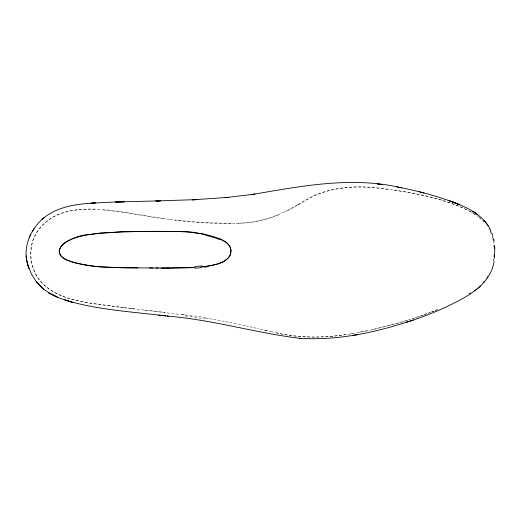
<?xml version="1.0" encoding="UTF-8"?>
<svg xmlns="http://www.w3.org/2000/svg" width="521" height="521" viewBox="0 0 521 521"><rect width="100%" height="100%" fill="white"/><g stroke="black" fill="none" stroke-linecap="round" stroke-linejoin="round"><path stroke-width="0.39" stroke-dasharray="2.6 1.95" d="M298.012 204.603C320.877 188.941 349.689 184.577 376.794 187.983C408.184 191.507 440.089 196.86 468.776 210.66M297.999 204.629L285.293 211.832M435.341 310.496L439.118 308.946M435.296 310.536L437.191 309.767M434.071 310.998L428.334 313.225M431.473 312.04L434.019 311.037M278.624 214.847C264.772 220.604 249.774 222.929 234.854 223.34M430.828 312.281L411.994 318.963M424.472 314.658L427.689 313.473M423.827 314.899L400.011 322.649L371.193 329.917M408.099 320.207C364.264 333.166 317.107 343.73 271.793 331.753M366.914 330.783L358.598 332.411M350.386 333.876L354.514 333.18M346.335 334.489C322.786 338.481 298.533 338.103 275.27 332.509M238.24 223.216C265.827 223.509 290.275 209.95 313.167 196.196C337.028 185.027 364.251 185.723 389.741 189.468M234.932 223.288C214.782 223.958 194.62 222.421 174.607 220.155M231.526 223.366L201.451 222.61L169.931 219.562M94.991 209.501C81.686 208.973 67.73 209.514 55.558 215.499A40.449 40.436 17.6 0 0 49.365 219.361C35.233 228.283 28.264 245.678 31.481 261.894C39.694 302.825 90.934 302.597 123.308 307.618M103.718 210.048L127.456 212.783L170.022 219.53M144.441 310.093L194.059 316.227M123.464 307.637L165.352 312.496M131.852 308.621L136.02 309.109M131.78 308.627L119.237 307.13M119.062 307.103C91.898 302.564 58.925 302.896 39.55 280.155A38.912 38.893 59.7 0 1 36.027 274.762L34.165 270.822L32.094 264.381A47.554 47.541 52.3 0 1 30.96 257.53C30.687 253.72 30.889 249.885 31.56 246.127C33.181 234.307 42.032 224.877 51.273 218.084C86.134 199.178 128.537 215.193 165.333 218.879M181.94 314.534L185.984 315.081M394.071 190.119C421.281 194.313 449.069 199.804 473.361 213.336M205.795 318.07L209.781 318.748M209.702 318.728L213.74 319.445M213.636 319.419L217.732 320.161M217.602 320.135L221.744 320.916M221.614 320.89L225.775 321.691M225.658 321.665L229.82 322.492M229.722 322.473L233.857 323.313M233.786 323.3L245.827 325.859M245.801 325.853L249.741 326.726M271.728 331.747L257.263 328.445M249.689 326.713L253.584 327.598M264.603 330.132L268.191 330.952M253.506 327.579L257.348 328.464M469.454 211.031L477.464 216.013M473.993 213.708L475.178 214.47M476.936 215.687L478.591 216.944M479.574 217.589L480.59 218.39M479.105 217.381L483.827 221.972M488.828 228.765L489.551 229.963M185.378 315.889A317.419 127.873 1 0 1 205.111 318.845M194.353 315.869A306.602 124.232 1 0 1 206.121 317.719"/><path stroke-width="0.78" d="M494.403 254.541L494.318 255.485M494.175 256.807L494.331 254.841M494.299 255.674L494.221 256.43M494.514 258.305L494.82 247.097M493.843 259.1L493.641 260.266M494.09 261.073C491.251 281.607 472.56 293.864 455.484 302.343C438.897 310.9 421.437 317.699 403.599 323.163C370.079 333.655 334.925 340.545 299.666 338.331M158.586 200.872L155.779 200.963L160.65 200.826L115.519 202.037L124.369 201.757L116.118 201.927L90.967 203.223L95.421 202.943C77.779 203.88 58.808 206.166 44.415 217.381C32.224 227.221 24.083 243.209 26.48 259.08L26.148 255.928M30.811 234.209L29.443 237.159M34.002 228.758L32.295 231.48M486.894 277.927L487.636 276.736M483.208 282.571L484.25 281.418M478.128 288.093L480.382 286.133M44.415 217.381L41.967 219.471M474.657 290.816L476.956 289.044M469.291 293.877L470.639 292.978M413.433 319.992L406.159 322.362M207.684 266.127C216 264.407 227.032 263.053 230.595 254.046A9.293 9.02 -89.2 0 0 230.998 250.608C230.647 244.453 224.825 240.813 219.634 238.807M89.098 234.509C71.123 235.31 40.599 253.03 74.457 262.649M357.81 334.625L353.023 335.433M204.265 266.667L201.998 266.98M200.819 267.006C210.888 265.56 222.903 264.928 229.631 256.176A5.542 5.373 -89.7 0 0 230.315 254.782L230.894 250.321A6.975 6.76 -89.4 0 0 230.81 249.637C230.223 245.358 226.759 242.317 223.027 240.585A54.777 53.565 -74.6 0 0 219.895 239.009A52.315 51.188 -69.9 0 0 217.765 238.071C197.687 230.647 175.831 231.5 154.77 231.337M225.085 197.654L254.815 194.157L251.5 194.607C300.858 186.277 351.805 175.955 401.528 187.82C418.741 191.24 435.764 195.766 452.241 201.835C467.422 207.365 483.892 215.134 490.867 230.738M228.185 197.361L192.308 199.836L197.615 199.589L157.83 200.891M100.54 233.167L119.993 231.936L139.394 231.48M99.068 233.219L123.757 231.734L160.012 231.344M194.932 267.534L168.622 268.048M195.023 267.638L167.345 268.048M140.683 231.467L150.999 231.363M152.282 231.357L154.861 231.35M161.113 231.344L181.901 231.624M166.062 268.041L168.732 268.055M163.503 268.035L167.436 268.055M166.134 268.048L155.812 267.996M160.943 268.022L163.522 268.041M153.089 267.983L126.082 267.794M149.384 267.957L158.293 268.015M137.791 267.879L123.49 267.755M126.18 267.774L120.944 267.709M122.318 267.716L119.68 267.683M85.783 265.176L96.886 266.583L119.745 267.664M118.456 267.631L105.672 267.24A177.694 177.668 -28.8 0 1 101.875 267.006L98.124 266.7M300.597 338.396C255.889 333.075 212.405 319.673 167.358 316.091L168.12 316.175L162.682 315.563M43.757 289.357L36.607 282.108L43.497 289.188L51.761 294.573L51.423 294.372L57.199 297.133L48.57 292.724L59.622 298.149L72.803 302.414L64.786 299.998C97.512 309.956 131.989 311.734 165.756 315.908M158.664 315.127L161.028 315.387M192.972 232.503L205.834 234.502M379.412 184.206L377.256 183.926L381.88 184.519M396.781 186.909L401.528 187.82M419.105 191.741L421.502 192.36M421.684 192.399L424.087 193.024M41.263 287.208L36.73 282.304L31.462 274.137L27.867 265.267L26.48 259.054L27.085 262.258M485.839 222.545L483.911 220.253L488.197 225.808M490.411 231.187L491.29 233.317M27.88 265.332L28.922 268.393L27.072 262.167M491.941 233.369L492.853 236.091M493.563 238.781L494.129 241.529M493.107 239.015L493.315 240.142M493.81 242.714L493.869 243.105M494.162 245.28L494.422 248.328M494.175 245.658L494.344 247.501M96.834 266.498A177.798 177.583 -8 0 1 90.608 265.775L77.049 263.333A62.286 62.246 -15.2 0 1 73.155 262.2A74.555 74.529 -26.6 0 1 69.267 260.819C55.265 257.446 57.232 244.388 69.612 240.161A39.446 39.433 33.8 0 1 73.201 238.54L80.377 236.339L89.052 234.613A166.01 165.847 8.4 0 1 100.54 233.2M200.93 267.631A131.618 123.555 22.5 0 1 195.01 268.178M89.124 234.678A133.604 133.33 1.8 0 1 99.081 233.395M181.92 231.402A170.12 156.645 -15.3 0 1 193.004 232.281M205.619 235.388A79.648 76.346 -27 0 1 219.361 239.426M207.82 266.661A128.57 117.792 17.1 0 1 204.388 267.221M201.796 265.84A107.118 100.761 22.8 0 1 194.9 266.446M85.802 265.065A107.222 106.981 -3.4 0 1 74.49 262.545M492.612 236.86A21.713 21.569 -67.8 0 1 492.886 237.941M454.527 202.715L449.493 200.832L457.184 203.737L452.241 201.835L454.527 202.715M457.64 203.932L454.931 202.858L459.848 204.825L457.64 203.932M475.569 213.141L472.899 211.376L477.034 214.151L475.569 213.141"/></g></svg>
